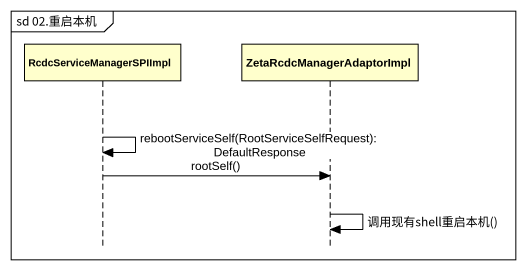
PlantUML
@startuml
mainframe sd 02.重启本机
hide footbox
participant RcdcServiceManagerSPIImpl
participant ZetaRcdcManagerAdaptorImpl

RcdcServiceManagerSPIImpl -> RcdcServiceManagerSPIImpl : rebootServiceSelf(RootServiceSelfRequest): DefaultResponse
RcdcServiceManagerSPIImpl -> ZetaRcdcManagerAdaptorImpl : rootSelf()
ZetaRcdcManagerAdaptorImpl -> ZetaRcdcManagerAdaptorImpl : 调用现有shell重启本机()
@enduml
